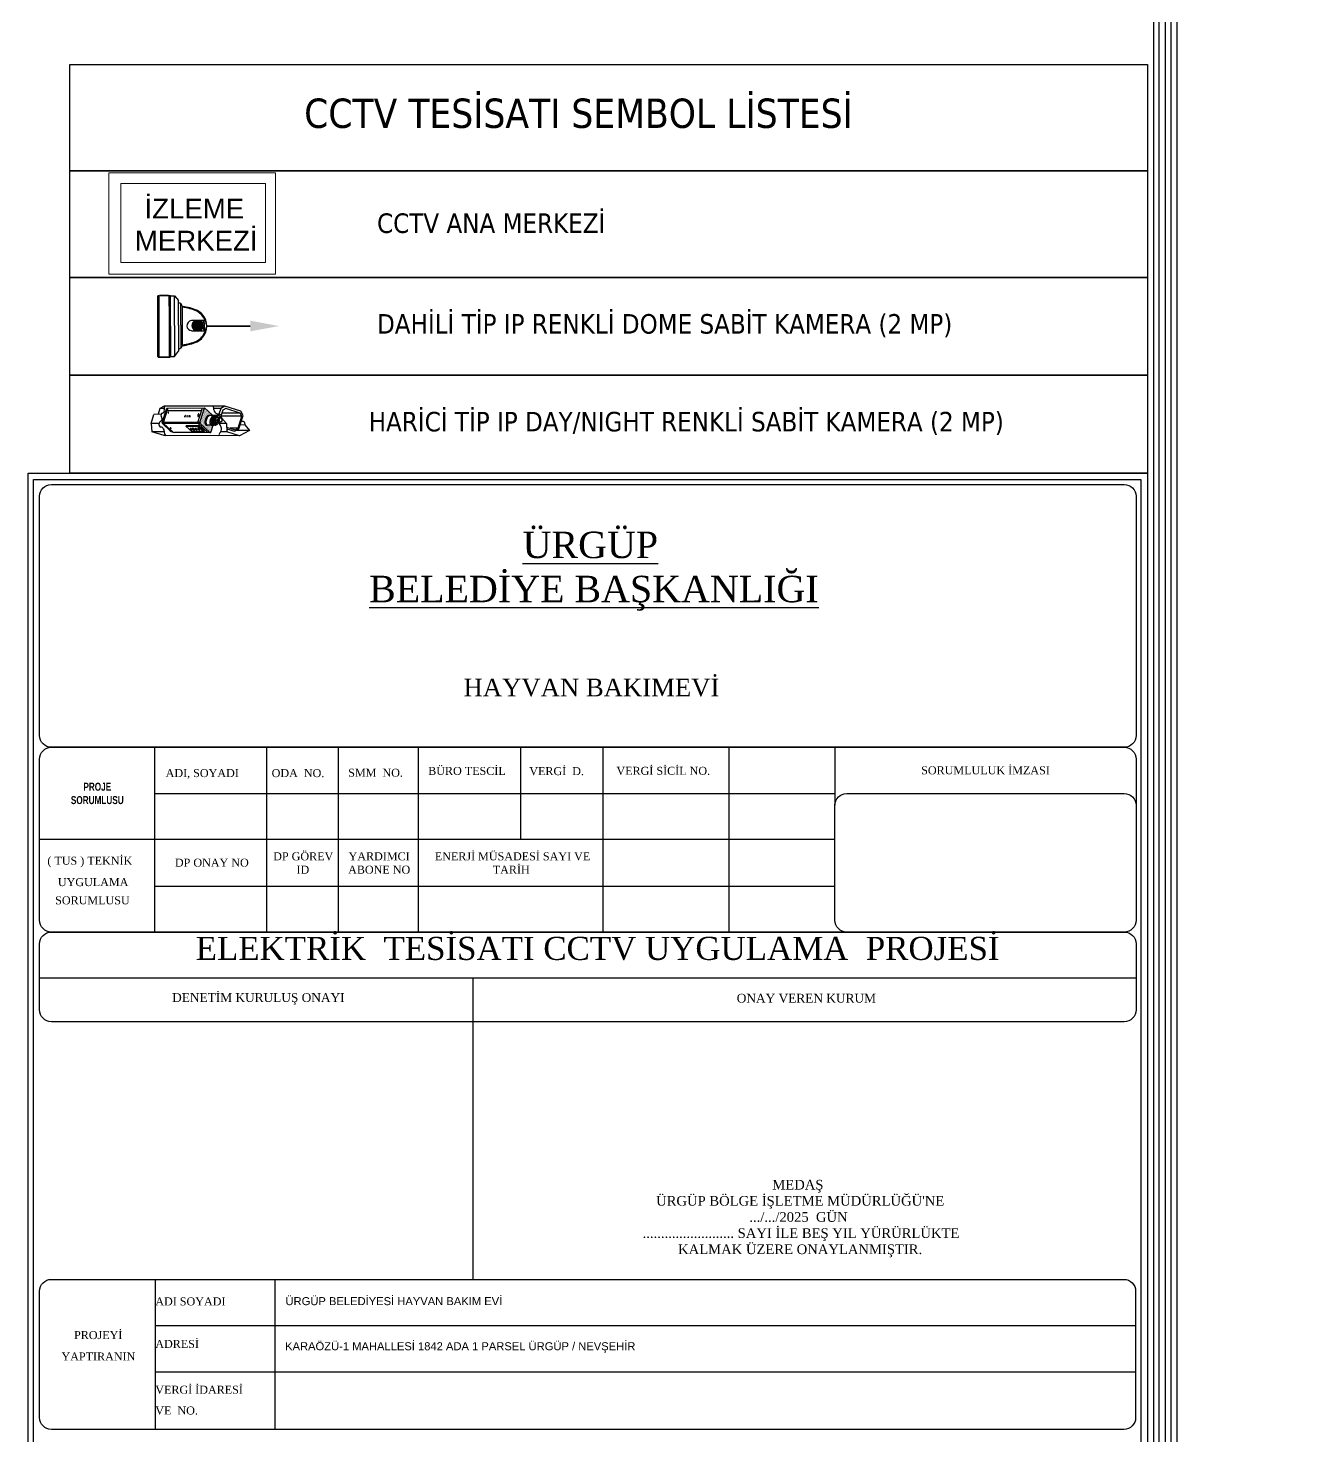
# Model space of a CAD drawing. Header units: millimetres. Extents: x 2046 to 14753, y 2361 to 29276.
# Drawn here: x 2046 to 3138, y 11685 to 12879 of the extents above; entities that cross this region are included whole.
import ezdxf

# ---------------------------------------------------------------- set-up
doc = ezdxf.new("R2010")
doc.units = ezdxf.units.MM
for name, pattern in [('CONTINOUS', [0]), ('DASHED', [0.75, 0.5, -0.25]), ('DASHED2', [9.525, 6.35, -3.175]), ('DUZ', [0])]:
    doc.linetypes.add(name, pattern=pattern)
for name, color, linetype, lineweight in [('2A - CCTV CAT6 KABLO', 4, 'CONTINOUS', 35), ('CY_CCTV', 4, 'DASHED2', 35), ('CY_SES', 3, 'CONTINOUS', 35), ('ELK-YAZI', 2, 'Continuous', 25), ('yazi', 251, 'Continuous', 25)]:
    doc.layers.add(name, color=color, linetype=linetype, lineweight=lineweight)
for name, color, linetype in [('AYDINLATMA', 3, 'Continuous'), ('ELK-CCTV', 30, 'DUZ'), ('INDOOR_FIXED_DOME', 4, 'Continuous'), ('KAMERA', 4, 'DASHED')]:
    doc.layers.add(name, color=color, linetype=linetype)
doc.styles.add('AGA', font='tahoma.ttf', dxfattribs={"height": 16})
doc.styles.add('Elektrik Yazı', font='times.ttf')
doc.styles.add('SULO', font='arial.ttf')

# ---------------------------------------------------------------- blocks, each defined once
blk = doc.blocks.new('CCTV MERKEZİ')
at = {"layer": 'ELK-CCTV', "color": 1, "linetype": 'Continuous', "lineweight": 18, "ltscale": 50}
for points in [[(-53.13, 64.51), (53.12, 64.52), (53.12, 0), (-53.12, 0)], [(-45.59, 57.78), (46.66, 57.78), (46.66, 7.26), (-45.59, 7.26)]]:
    blk.add_lwpolyline(points, close=True, dxfattribs=at)
at = {"layer": 'ELK-YAZI', "style": 'SULO'}
for s, p in [('İZLEME', (-30.44, 35.45)), ('MERKEZİ', (-36.57, 14.97))]:
    blk.add_text(s, height=12.6, rotation=0.00186, dxfattribs=at).set_placement(p)
blk = doc.blocks.new('DMDK')
at = {"layer": 'INDOOR_FIXED_DOME'}
h = blk.add_hatch(color=1, dxfattribs=at)
edge = h.paths.add_edge_path()
edge.add_arc((-0.5, 29.4), 3.25, 0, 360, ccw=False)
edge = h.paths.add_edge_path(flags=16)
edge.add_arc((-0.5, 29.4), 2.94, 0, 360, ccw=False)
at = {"layer": 'INDOOR_FIXED_DOME', "linetype": 'Continuous'}
h = blk.add_hatch(color=1, dxfattribs=at)
edge = h.paths.add_edge_path()
edge.add_arc((-0.5, 29.4), 2.32, 0, 360, ccw=False)
at = {"layer": 'CY_CCTV', "linetype": 'CONTINOUS'}
blk.add_lwpolyline([(-0.1, 68.1), (-0.1, 36.2)], dxfattribs=at)
at = {"layer": 'CY_CCTV'}
blk.add_solid([(-4.1, 68.1), (-0.1, 89.4), (3.8, 68.1)], dxfattribs=at)
at = {"layer": 'INDOOR_FIXED_DOME', "color": 1}
for p, q in [((-4.2, 34.9), (-4.2, 24.9)), ((3.3, 24.9), (3.3, 35.1)), ((-19.5, 12.4), (-22.3, 12.4)), ((-0.6, 12.4), (-19.5, 12.4)), ((-0.8, 17), (-16.4, 17)), ((13.7, 18.2), (-14, 18.2)), ((-0.1, 18.2), (-1.4, 18.2)), ((-0.8, 17), (16.1, 17)), ((-0.6, 12.4), (18.7, 12.4)), ((18.7, 12.4), (22.3, 12.4)), ((-22.6, 1.5), (-22.6, 8)), ((0, 9.3), (-22.3, 9.3)), ((22.3, 9.3), (-22.3, 9.3)), ((-14.8, 8.3), (-22.3, 8.3)), ((22.3, 1), (-22.3, 1)), ((-14.8, 8.3), (22.4, 8.3)), ((-2.9, 9.3), (-3.6, 9.3)), ((-2.9, 9.3), (-3.6, 9.3)), ((-2.9, 9.3), (-3.6, 9.3)), ((0, 9.3), (22.3, 9.3)), ((22.3, 9.3), (22.3, 8.5)), ((22.6, 1.5), (22.6, 8))]:
    blk.add_line(p, q, dxfattribs=at)
at = {"layer": 'INDOOR_FIXED_DOME', "color": 4}
for p, q in [((-22.3, 12.4), (-18.8, 15.4)), ((-22.3, 9.3), (-22.3, 12.4)), ((-18, 15.4), (-18.8, 15.4)), ((-15.5, 15.4), (-18, 15.4)), ((-0.8, 15.4), (-15.5, 15.4)), ((-14, 18.2), (-14.6, 18.2)), ((-0.8, 15.4), (13.8, 15.4)), ((13.7, 18.2), (14.3, 18.2)), ((13.8, 15.4), (16.3, 15.4)), ((16.3, 15.4), (17.1, 15.4)), ((17.1, 15.4), (18.3, 15.4)), ((22.3, 12.4), (18.3, 15.4)), ((22.3, 9.3), (22.3, 12.4)), ((22.3, 12.3), (22.3, 12.3)), ((22.3, 12.3), (22.3, 11.3)), ((-22.6, 7.7), (-22.6, 1.5)), ((-22.3, 9.3), (-22.3, 8.4)), ((-22.3, 0.9), (-22.3, 0)), ((22.3, 0), (-22.3, 0)), ((22.3, 9.3), (22.3, 9.3)), ((22.3, 0), (22.3, 1)), ((22.9, 0.7), (22.9, 8.7))]:
    blk.add_line(p, q, dxfattribs=at)
at = {"layer": 'INDOOR_FIXED_DOME', "color": 1}
for radius in [3.69, 3.25, 2.94, 2.32]:
    blk.add_circle((-0.5, 29.4), radius, dxfattribs=at)
at = {"layer": 'INDOOR_FIXED_DOME', "color": 4}
for centre, radius, start, end in [((5.2, 18.9), 19.7, 134.1806, 148.1421), ((-0.1, 23.7), 12.5, 47.9183, 132.1017), ((0.8, 23.7), 11.9, 26.174, 51.5198), ((22.8, 13.7), 37.6, 155.6337, 173.1066), ((-26.8, 13.2), 41.4, 7.0163, 22.3182), ((-13.1, 14.1), 4.38, 109.5157, 162.2376), ((12.8, 14.1), 4.37, 17.743, 70.4598), ((-22, 7.7), 0.619, 129.238, 180), ((-22.3, 1.5), 0.31, 180, 240.7519), ((-22.6, 8.4), 0.31, 309.238, 0), ((-22.6, 0.9), 0.31, 0, 60.7519), ((21.8, 7.8), 1.45, 49.3409, 71.2149), ((30, -14.5), 16.5, 116.2396, 117.8981), ((22.6, 0.7), 0.31, 296.2396, 359.8944), ((22.6, 8.7), 0.31, 359.8944, 49.3409)]:
    blk.add_arc(centre, radius, start, end, dxfattribs=at)
at = {"layer": 'INDOOR_FIXED_DOME', "color": 1}
for centre, radius, start, end in [((5.2, 18.9), 19, 134.1656, 148.0435), ((-0.1, 23.7), 11.9, 109.9234, 131.994), ((-0.7, 43.9), 9.67, 249.0559, 294.2733), ((-0.7, 43.9), 10.6, 250.9662, 263.6846), ((-0.5, 29.4), 4.18, 26.7451, 152.222), ((-0.7, 43.9), 10.6, 278.232, 292.028), ((-0.1, 23.7), 11.9, 47.9183, 73.4059), ((0.8, 23.6), 11.3, 26.4603, 51.6555), ((23.9, 13.3), 38.2, 155.8771, 172.6221), ((-0.5, 29.4), 4.18, 207.778, 333.2549), ((-0.2, 25.3), 3.95, 185.057, 271.5273), ((-0.8, 25.3), 4.03, 278.9294, 354.5897), ((-28.5, 12.6), 42.6, 7.5593, 22.1291), ((-22.3, 1.5), 0.31, 180, 239.1811), ((-22.6, 1), 0.31, 0, 59.1811), ((-22.6, 1), 0.31, 0, 59.1811), ((22.6, 8.5), 0.31, 180, 236.5516), ((22.6, 1), 0.31, 120.8189, 180), ((22.3, 1.5), 0.31, 300.8189, 0), ((22.3, 8), 0.31, 0, 56.5516)]:
    blk.add_arc(centre, radius, start, end, dxfattribs=at)
blk = doc.blocks.new('B_KAMERA')
at = {"layer": '2A - CCTV CAT6 KABLO', "rotation": 90}
blk.add_blockref('DMDK', (0, 0.6), dxfattribs=at)
blk = doc.blocks.new('KAM2')
at = {"layer": 'KAMERA', "color": 1, "linetype": 'Continuous'}
for p, q in [((-14.9, -4.6), (0, 0)), ((-12.1, -8.3), (0, 0)), ((6.1, -7.8), (0, 0)), ((-88.3, -54.4), (-14.9, -4.6)), ((-57.1, -38.1), (-22.5, -14.5)), ((-41.8, -40.1), (-5.1, -15.1)), ((-40.8, -41), (-4.1, -15.9)), ((-6.4, -15.9), (-21.1, -13.9)), ((-5.1, -15.1), (-17.5, -13.3)), ((-4.1, -15.9), (1.1, -33.1)), ((-1.7, -13.1), (6.1, -7.8)), ((6.1, -7.8), (9.3, -18.4)), ((-50.6, -34.8), (-39.1, -26.9)), ((-41.9, -37.2), (-29.5, -28.7)), ((-41.6, -35.9), (-30.1, -28)), ((-30, -28), (-39.1, -26.9)), ((1.1, -33.1), (-35.6, -58.2)), ((-34.7, -53.6), (-1.1, -30.7)), ((-30.1, -28), (-29.5, -28.7)), ((-5.4, -16.8), (-0.1, -34)), ((-2.6, -20.8), (-2.3, -20.8)), ((2.4, -23.2), (5.4, -21.2)), ((3.4, -30.9), (7.5, -28.2)), ((4.8, -33.2), (7.5, -28.2)), ((5.4, -21.2), (9.3, -18.4)), ((7.5, -28.2), (5.4, -21.2)), ((-73.2, -50), (-67.2, -45.9)), ((-58.3, -49.4), (-48.6, -42.8)), ((-58, -49.2), (-58, -49.2)), ((-57.8, -39.6), (-55.5, -47.4)), ((-57.6, -39.1), (-57.6, -39.1)), ((-57.3, -48.8), (-57.2, -48.6)), ((-57.2, -40.5), (-57.2, -40.5)), ((-57.1, -39.7), (-57.1, -39.7)), ((-57, -48.8), (-56.6, -48.2)), ((-56.9, -38.8), (-56.9, -38.8)), ((-56.8, -41.9), (-56.8, -41.9)), ((-56.7, -48.9), (-56, -47.7)), ((-41.8, -40.1), (-56.6, -38.1)), ((-56.6, -41.1), (-56.6, -41.1)), ((-56.5, -40.3), (-56.5, -40.3)), ((-56.4, -39.4), (-56.4, -39.4)), ((-56.3, -43.3), (-56.3, -43.3)), ((-56.2, -38.6), (-56.2, -38.6)), ((-56.2, -42.5), (-56.2, -42.5)), ((-56.1, -41.7), (-56.1, -41.7)), ((-55.9, -40.9), (-55.9, -40.9)), ((-55.9, -44.7), (-55.9, -44.7)), ((-55.9, -49.3), (-55, -47.6)), ((-55.8, -40), (-55.8, -40)), ((-55.8, -43.9), (-55.8, -43.9)), ((-55.7, -39.2), (-55.7, -39.2)), ((-55.6, -43.1), (-55.6, -43.1)), ((-55.6, -49.5), (-54.7, -47.7)), ((-55.5, -38.4), (-55.5, -38.4)), ((-55.5, -42.3), (-55.5, -42.3)), ((-55.5, -46.1), (-55.5, -46.1)), ((-55.4, -41.4), (-55.4, -41.4)), ((-55.4, -45.3), (-55.4, -45.3)), ((-55.4, -49.7), (-54.4, -47.8)), ((-55.2, -40.6), (-55.2, -40.6)), ((-55.2, -44.5), (-55.2, -44.5)), ((-55.2, -49.9), (-54.2, -48)), ((-55.1, -39.8), (-55.1, -39.8)), ((-55.1, -43.7), (-55.1, -43.7)), ((-39.9, -38.9), (-55, -36.7)), ((-55, -39), (-55, -39)), ((-54.9, -42.9), (-54.9, -42.9)), ((-54.9, -46.7), (-54.9, -46.7)), ((-54.8, -42), (-54.8, -42)), ((-54.8, -45.9), (-54.8, -45.9)), ((-54.7, -41.2), (-54.7, -41.2)), ((-54.6, -45.1), (-54.6, -45.1)), ((-54.6, -50.6), (-53.5, -48.5)), ((-54.5, -40.4), (-54.5, -40.4)), ((-54.5, -44.3), (-54.5, -44.3)), ((-54.4, -73.6), (4.8, -33.2)), ((-54.4, -39.6), (-54.4, -39.6)), ((-54.4, -43.5), (-54.4, -43.5)), ((-54.4, -50.9), (-53.2, -48.8)), ((-54.3, -38.8), (-54.3, -38.8)), ((-54.2, -42.6), (-54.2, -42.6)), ((-54.2, -46.5), (-54.2, -46.5)), ((-54.2, -51.2), (-53, -49)), ((-54.1, -41.8), (-54.1, -41.8)), ((-54.1, -45.7), (-54.1, -45.7)), ((-54, -41), (-54, -41)), ((-54, -51.5), (-52.8, -49.2)), ((-53.9, -44.9), (-53.9, -44.9)), ((-53.8, -40.2), (-53.8, -40.2)), ((-53.8, -44), (-53.8, -44)), ((-53.7, -39.4), (-53.7, -39.4)), ((-53.7, -43.2), (-53.7, -43.2)), ((-53.6, -38.6), (-53.6, -38.6)), ((-53.5, -42.4), (-53.5, -42.4)), ((-53.4, -41.6), (-53.4, -41.6)), ((-53.4, -45.5), (-53.4, -45.5)), ((-53.3, -40.8), (-53.3, -40.8)), ((-53.2, -44.6), (-53.2, -44.6)), ((-53.1, -40), (-53.1, -40)), ((-53.1, -43.8), (-53.1, -43.8)), ((-53, -39.2), (-53, -39.2)), ((-53, -43), (-53, -43)), ((-52.8, -42.2), (-52.8, -42.2)), ((-52.7, -41.4), (-52.7, -41.4)), ((-52.7, -45.2), (-52.7, -45.2)), ((-52.6, -40.6), (-52.6, -40.6)), ((-52.5, -44.4), (-52.5, -44.4)), ((-52.4, -39.8), (-52.4, -39.8)), ((-52.4, -43.6), (-52.4, -43.6)), ((-52.3, -39), (-52.3, -39)), ((-52.3, -42.8), (-52.3, -42.8)), ((-52.1, -42), (-52.1, -42)), ((-52, -41.2), (-52, -41.2)), ((-52, -45), (-52, -45)), ((-51.9, -40.4), (-51.9, -40.4)), ((-51.8, -44.2), (-51.8, -44.2)), ((-51.7, -39.6), (-51.7, -39.6)), ((-51.7, -43.4), (-51.7, -43.4)), ((-51.6, -42.6), (-51.6, -42.6)), ((-51.4, -41.8), (-51.4, -41.8)), ((-51.3, -41), (-51.3, -41)), ((-51.1, -40.2), (-51.1, -40.2)), ((-51.1, -44), (-51.1, -44)), ((-51, -39.3), (-51, -39.3)), ((-51, -43.2), (-51, -43.2)), ((-50.6, -34.8), (-50.9, -35.9)), ((-41.9, -37.2), (-50.9, -35.9)), ((-50.9, -42.4), (-50.9, -42.4)), ((-50.7, -41.6), (-50.7, -41.6)), ((-41.6, -35.9), (-50.6, -34.8)), ((-50.6, -40.8), (-50.6, -40.8)), ((-50.4, -39.9), (-50.4, -39.9)), ((-50.4, -43.8), (-50.4, -43.8)), ((-50.3, -39.1), (-50.3, -39.1)), ((-50.3, -43), (-50.3, -43)), ((-50.2, -42.2), (-50.2, -42.2)), ((-50, -41.4), (-50, -41.4)), ((-49.9, -40.5), (-49.9, -40.5)), ((-49.7, -39.7), (-49.7, -39.7)), ((-49.6, -42.8), (-49.6, -42.8)), ((-49.4, -41.9), (-49.4, -41.9)), ((-49.3, -41.1), (-49.3, -41.1)), ((-49.2, -40.3), (-49.2, -40.3)), ((-49.1, -43.4), (-48.2, -42.7)), ((-49, -39.5), (-49, -39.5)), ((-48.9, -42.5), (-48.9, -42.5)), ((-48.7, -41.7), (-48.7, -41.7)), ((-48.6, -40.9), (-48.6, -40.9)), ((-48.6, -43.5), (-47.6, -42.8)), ((-48.5, -40.1), (-48.5, -40.1)), ((-48.3, -39.3), (-48.3, -39.3)), ((-48.2, -42.3), (-48.2, -42.3)), ((-48, -41.5), (-48, -41.5)), ((-47.9, -40.7), (-47.9, -40.7)), ((-47.9, -43.8), (-47, -43.2)), ((-47.8, -39.9), (-47.8, -39.9)), ((-47.5, -42.1), (-47.5, -42.1)), ((-47.3, -41.3), (-47.3, -41.3)), ((-47.2, -40.5), (-47.2, -40.5)), ((-47.2, -44.5), (-46.3, -43.9)), ((-47.1, -39.7), (-47.1, -39.7)), ((-46.9, -42.7), (-46.9, -42.7)), ((-46.8, -41.9), (-46.8, -41.9)), ((-46.6, -41.1), (-46.6, -41.1)), ((-46.5, -40.3), (-46.5, -40.3)), ((-46.5, -45.4), (-45.5, -44.7)), ((-46.3, -43.3), (-46.3, -43.3)), ((-46.2, -42.5), (-46.2, -42.5)), ((-46.1, -41.7), (-46.1, -41.7)), ((-45.9, -40.9), (-45.9, -40.9)), ((-45.9, -46.3), (-45, -45.6)), ((-45.8, -40.1), (-45.8, -40.1)), ((-45.8, -43.9), (-45.8, -43.9)), ((-45.6, -43.1), (-45.6, -43.1)), ((-45.5, -42.3), (-45.5, -42.3)), ((-45.5, -47.3), (-44.5, -46.6)), ((-45.4, -41.5), (-45.4, -41.5)), ((-45.2, -40.7), (-45.2, -40.7)), ((-45.2, -44.5), (-45.2, -44.5)), ((-45.1, -39.8), (-45.1, -39.8)), ((-45.1, -43.7), (-45.1, -43.7)), ((-45.1, -48.3), (-44.2, -47.6)), ((-44.9, -42.9), (-44.9, -42.9)), ((-44.9, -49.3), (-43.9, -48.6)), ((-44.8, -42.1), (-44.8, -42.1)), ((-44.8, -45.9), (-44.8, -45.9)), ((-44.8, -50.1), (-43.8, -49.5)), ((-44.7, -41.3), (-44.7, -41.3)), ((-44.6, -45.1), (-44.6, -45.1)), ((-44.5, -40.4), (-44.5, -40.4)), ((-44.5, -44.3), (-44.5, -44.3)), ((-44.4, -43.5), (-44.4, -43.5)), ((-44.2, -42.7), (-44.2, -42.7)), ((-44.2, -46.5), (-44.2, -46.5)), ((-44.1, -41.8), (-44.1, -41.8)), ((-44.1, -45.7), (-44.1, -45.7)), ((-44, -41), (-44, -41)), ((-43.9, -44.9), (-43.9, -44.9)), ((-43.8, -40.2), (-43.8, -40.2)), ((-43.8, -44.1), (-43.8, -44.1)), ((-43.8, -47.9), (-43.8, -47.9)), ((-43.7, -43.3), (-43.7, -43.3)), ((-43.6, -47.1), (-43.6, -47.1)), ((-43.5, -42.4), (-43.5, -42.4)), ((-43.5, -46.3), (-43.5, -46.3)), ((-43.4, -41.6), (-43.4, -41.6)), ((-43.4, -45.5), (-43.4, -45.5)), ((-43.3, -49.3), (-43.3, -49.3)), ((-43.2, -40.8), (-43.2, -40.8)), ((-43.2, -44.7), (-43.2, -44.7)), ((-43.2, -48.5), (-43.2, -48.5)), ((-43.1, -40), (-43.1, -40)), ((-43.1, -43.9), (-43.1, -43.9)), ((-43.1, -47.7), (-43.1, -47.7)), ((-43, -43), (-43, -43)), ((-42.9, -46.9), (-42.9, -46.9)), ((-42.8, -42.2), (-42.8, -42.2)), ((-42.8, -46.1), (-42.8, -46.1)), ((-42.7, -41.4), (-42.7, -41.4)), ((-42.7, -45.3), (-42.7, -45.3)), ((-42.6, -49.1), (-42.6, -49.1)), ((-42.5, -40.6), (-42.5, -40.6)), ((-42.5, -44.4), (-42.5, -44.4)), ((-42.5, -48.3), (-42.5, -48.3)), ((-42.4, -43.6), (-42.4, -43.6)), ((-42.4, -47.5), (-42.4, -47.5)), ((-42.2, -42.8), (-42.2, -42.8)), ((-42.2, -46.7), (-42.2, -46.7)), ((-42.1, -42), (-42.1, -42)), ((-42.1, -45.9), (-42.1, -45.9)), ((-42.1, -49.7), (-42.1, -49.7)), ((-42, -41.2), (-42, -41.2)), ((-42, -45), (-42, -45)), ((-41.6, -35.9), (-41.9, -37.2)), ((-41.9, -48.9), (-41.9, -48.9)), ((-41.8, -40.4), (-41.8, -40.4)), ((-41.8, -44.2), (-41.8, -44.2)), ((-41.8, -48.1), (-41.8, -48.1)), ((-41.7, -43.4), (-41.7, -43.4)), ((-41.7, -47.3), (-41.7, -47.3)), ((-41.5, -42.6), (-41.5, -42.6)), ((-41.5, -46.5), (-41.5, -46.5)), ((-41.4, -41.8), (-41.4, -41.8)), ((-41.4, -45.6), (-41.4, -45.6)), ((-41.4, -49.5), (-41.4, -49.5)), ((-41.3, -41), (-41.3, -41)), ((-41.3, -44.8), (-41.3, -44.8)), ((-41.2, -48.7), (-41.2, -48.7)), ((-41.1, -44), (-41.1, -44)), ((-41.1, -47.9), (-41.1, -47.9)), ((-41, -43.2), (-41, -43.2)), ((-41, -47), (-41, -47)), ((-40.8, -41), (-35.6, -58.2)), ((-40.8, -42.4), (-40.8, -42.4)), ((-40.8, -46.2), (-40.8, -46.2)), ((-40.7, -41.6), (-40.7, -41.6)), ((-40.7, -45.4), (-40.7, -45.4)), ((-40.7, -49.3), (-40.7, -49.3)), ((-40.5, -44.6), (-40.5, -44.6)), ((-40.5, -48.5), (-40.5, -48.5)), ((-40.4, -43.8), (-40.4, -43.8)), ((-40.4, -47.6), (-40.4, -47.6)), ((-40.3, -43), (-40.3, -43)), ((-40.3, -46.8), (-40.3, -46.8)), ((-40.1, -46), (-40.1, -46)), ((-40, -45.2), (-40, -45.2)), ((-40, -49.1), (-40, -49.1)), ((-39.8, -44.4), (-39.8, -44.4)), ((-39.8, -48.2), (-39.8, -48.2)), ((-39.7, -47.4), (-39.7, -47.4)), ((-39.6, -46.6), (-39.6, -46.6)), ((-39.4, -45.8), (-39.4, -45.8)), ((-39.4, -49.7), (-39.4, -49.7)), ((-39.3, -48.8), (-39.3, -48.8)), ((-39.1, -48), (-39.1, -48)), ((-39, -47.2), (-39, -47.2)), ((-38.9, -39.7), (-33.7, -56.9)), ((-38.7, -49.4), (-38.7, -49.4)), ((-38.6, -48.6), (-38.6, -48.6)), ((-27.8, -40.2), (-26.1, -39.1)), ((-25.1, -38.4), (-24, -37.6)), ((-23.1, -36.9), (-21.8, -36.1)), ((-94.5, -66.1), (-88.3, -54.4)), ((-94.5, -66.1), (-81.1, -57)), ((-86.2, -68.5), (-94.5, -66.1)), ((-88.3, -54.4), (-73.3, -49.9)), ((-86.2, -68.5), (-81.7, -65.4)), ((-80.4, -55.7), (-83.1, -60.8)), ((-83.1, -60.8), (-78.3, -76.7)), ((-81.7, -60.9), (-73.9, -55.5)), ((-79.8, -57.4), (-81.7, -60.9)), ((-81.7, -60.9), (-77.3, -75.2)), ((-71, -52.8), (-80.4, -55.7)), ((-69.9, -54.3), (-79.8, -57.4)), ((-77.3, -75.2), (-56.9, -61.2)), ((-73.8, -77), (-55.9, -64.8)), ((-67.2, -57.8), (-73.3, -49.9)), ((-67.2, -57.8), (-60.2, -53)), ((-58.8, -60.1), (-67.2, -57.8)), ((-56, -61.9), (-58.8, -60.1)), ((-54.8, -68.3), (-56.9, -61.3)), ((-56.6, -54.7), (-55.3, -52.3)), ((-56.2, -54.6), (-55.4, -53.1)), ((-56.2, -55.9), (-54.8, -53.3)), ((-55.9, -54.7), (-55.2, -53.3)), ((-54.2, -60), (-44.5, -53.4)), ((-54.2, -61.8), (-53.1, -61.1)), ((-51.7, -68.6), (-53.8, -61.6)), ((-53.6, -52.5), (-52.3, -50.1)), ((-53.4, -52.9), (-52.1, -50.4)), ((-53.3, -53.2), (-52, -50.7)), ((-53.2, -53.6), (-51.8, -51.1)), ((-53.2, -59.3), (-50.8, -54.9)), ((-53, -59.2), (-53, -59.2)), ((-52.9, -54.9), (-51.4, -52.2)), ((-52.8, -55.4), (-51.3, -52.6)), ((-52.7, -55.9), (-51.2, -53)), ((-52.7, -56.5), (-51.1, -53.4)), ((-52.7, -59), (-50.8, -55.5)), ((-52.2, -58.7), (-50.9, -56.2)), ((-51.7, -68.6), (-45, -64)), ((-51.6, -58.2), (-51.1, -57.4)), ((-50.8, -57.7), (-50.8, -57.7)), ((-48.8, -56.3), (-35.6, -58.2)), ((-48.5, -56.3), (-48.5, -56.3)), ((-47.8, -56.1), (-47.8, -56.1)), ((-47.1, -55.9), (-47.1, -55.9)), ((-46.5, -56.5), (-46.5, -56.5)), ((-46.4, -55.6), (-46.4, -55.6)), ((-46.3, -54.8), (-46.3, -54.8)), ((-45.8, -56.2), (-45.8, -56.2)), ((-45.7, -55.4), (-45.7, -55.4)), ((-45.6, -54.6), (-45.6, -54.6)), ((-45.3, -53.8), (-44.3, -53.2)), ((-45.3, -56.8), (-45.3, -56.8)), ((-45.1, -56), (-45.1, -56)), ((-45, -53.1), (-44, -52.5)), ((-45, -55.2), (-45, -55.2)), ((-44.9, -54.4), (-44.9, -54.4)), ((-44.8, -52.5), (-43.8, -51.8)), ((-44.7, -50.9), (-43.7, -50.3)), ((-44.7, -51.7), (-43.7, -51.1)), ((-44.7, -53.6), (-44.7, -53.6)), ((-44.6, -56.6), (-44.6, -56.6)), ((-44.4, -55.8), (-44.4, -55.8)), ((-44.3, -55), (-44.3, -55)), ((-44.2, -54.2), (-44.2, -54.2)), ((-44, -53.4), (-44, -53.4)), ((-43.9, -52.6), (-43.9, -52.6)), ((-43.9, -56.4), (-43.9, -56.4)), ((-43.8, -51.8), (-43.8, -51.8)), ((-43.7, -55.6), (-43.7, -55.6)), ((-43.6, -50.9), (-43.6, -50.9)), ((-43.6, -54.8), (-43.6, -54.8)), ((-43.5, -50.1), (-43.5, -50.1)), ((-43.5, -54), (-43.5, -54)), ((-43.3, -53.2), (-43.3, -53.2)), ((-43.3, -57), (-43.3, -57)), ((-43.2, -52.3), (-43.2, -52.3)), ((-43.2, -56.2), (-43.2, -56.2)), ((-43.1, -51.5), (-43.1, -51.5)), ((-43, -55.4), (-43, -55.4)), ((-42.9, -50.7), (-42.9, -50.7)), ((-42.9, -54.6), (-42.9, -54.6)), ((-42.8, -49.9), (-42.8, -49.9)), ((-42.8, -53.8), (-42.8, -53.8)), ((-42.6, -52.9), (-42.6, -52.9)), ((-42.6, -56.8), (-42.6, -56.8)), ((-42.5, -52.1), (-42.5, -52.1)), ((-42.5, -56), (-42.5, -56)), ((-42.3, -51.3), (-42.3, -51.3)), ((-42.3, -55.2), (-42.3, -55.2)), ((-42.2, -50.5), (-42.2, -50.5)), ((-42.2, -54.4), (-42.2, -54.4)), ((-42.1, -53.5), (-42.1, -53.5)), ((-41.9, -52.7), (-41.9, -52.7)), ((-41.9, -56.6), (-41.9, -56.6)), ((-41.8, -51.9), (-41.8, -51.9)), ((-41.8, -55.8), (-41.8, -55.8)), ((-41.6, -51.1), (-41.6, -51.1)), ((-41.6, -55), (-41.6, -55)), ((-41.5, -50.3), (-41.5, -50.3)), ((-41.5, -54.1), (-41.5, -54.1)), ((-41.3, -53.3), (-41.3, -53.3)), ((-41.3, -57.2), (-41.3, -57.2)), ((-41.2, -52.5), (-41.2, -52.5)), ((-41.2, -56.4), (-41.2, -56.4)), ((-41.1, -51.7), (-41.1, -51.7)), ((-41.1, -55.5), (-41.1, -55.5)), ((-40.9, -50.9), (-40.9, -50.9)), ((-40.9, -54.7), (-40.9, -54.7)), ((-40.8, -50.1), (-40.8, -50.1)), ((-40.8, -53.9), (-40.8, -53.9)), ((-40.6, -53.1), (-40.6, -53.1)), ((-40.6, -57), (-40.6, -57)), ((-40.5, -52.3), (-40.5, -52.3)), ((-40.5, -56.1), (-40.5, -56.1)), ((-40.4, -51.5), (-40.4, -51.5)), ((-40.4, -55.3), (-40.4, -55.3)), ((-40.2, -50.7), (-40.2, -50.7)), ((-40.2, -54.5), (-40.2, -54.5)), ((-40.1, -49.9), (-40.1, -49.9)), ((-40.1, -53.7), (-40.1, -53.7)), ((-39.9, -52.9), (-39.9, -52.9)), ((-39.9, -56.7), (-39.9, -56.7)), ((-39.8, -52.1), (-39.8, -52.1)), ((-39.8, -55.9), (-39.8, -55.9)), ((-39.7, -51.3), (-39.7, -51.3)), ((-39.6, -55.1), (-39.6, -55.1)), ((-39.5, -50.5), (-39.5, -50.5)), ((-39.5, -54.3), (-39.5, -54.3)), ((-39.4, -53.5), (-39.4, -53.5)), ((-39.4, -57.3), (-39.4, -57.3)), ((-39.2, -52.7), (-39.2, -52.7)), ((-39.2, -56.5), (-39.2, -56.5)), ((-39.1, -51.9), (-39.1, -51.9)), ((-39.1, -55.7), (-39.1, -55.7)), ((-39, -51.1), (-39, -51.1)), ((-38.9, -54.9), (-38.9, -54.9)), ((-38.8, -50.2), (-38.8, -50.2)), ((-38.8, -54.1), (-38.8, -54.1)), ((-38.7, -53.3), (-38.7, -53.3)), ((-38.6, -57.1), (-38.6, -57.1)), ((-38.5, -52.5), (-38.5, -52.5)), ((-38.5, -56.3), (-38.5, -56.3)), ((-38.4, -51.7), (-38.4, -51.7)), ((-38.4, -55.5), (-38.4, -55.5)), ((-38.3, -50.8), (-38.3, -50.8)), ((-38.2, -54.7), (-38.2, -54.7)), ((-38.1, -50), (-38.1, -50)), ((-38.1, -53.9), (-38.1, -53.9)), ((-38.1, -57.7), (-38.1, -57.7)), ((-38, -53.1), (-38, -53.1)), ((-37.9, -56.9), (-37.9, -56.9)), ((-37.8, -52.3), (-37.8, -52.3)), ((-37.8, -56.1), (-37.8, -56.1)), ((-37.7, -51.4), (-37.7, -51.4)), ((-37.7, -55.3), (-37.7, -55.3)), ((-37.5, -54.5), (-37.5, -54.5)), ((-37.4, -53.7), (-37.4, -53.7)), ((-37.4, -57.5), (-37.4, -57.5)), ((-37.3, -52.8), (-37.3, -52.8)), ((-37.2, -56.7), (-37.2, -56.7)), ((-37.1, -55.9), (-37.1, -55.9)), ((-37, -55.1), (-37, -55.1)), ((-36.8, -54.3), (-36.8, -54.3)), ((-36.7, -57.3), (-36.7, -57.3)), ((-36.5, -56.5), (-36.5, -56.5)), ((-36.4, -55.7), (-36.4, -55.7)), ((-36.1, -57.9), (-36.1, -57.9)), ((-36, -57.1), (-36, -57.1)), ((-84.2, -70.6), (-86.2, -68.5)), ((-82.5, -70.8), (-80.5, -69.4)), ((-78.3, -76.7), (-73.2, -79.4)), ((-77.3, -75.2), (-73.8, -77)), ((-73.8, -77), (-56.7, -71.8)), ((-73.2, -79.4), (-54.4, -73.6)), ((-56.7, -71.8), (-54.8, -68.3)), ((-54.4, -73.6), (-51.7, -68.6))]:
    blk.add_line(p, q, dxfattribs=at)
for points in [[(-16.2, -16, 0.036758), (-16.4, -16, 0.049107), (-16.6, -16.1, 0.092422), (-16.8, -16.2, 0.218093), (-16.8, -16.2, 0.218093), (-16.8, -16.3, 0.092422), (-16.6, -16.4, 0.049107), (-16.4, -16.4, 0.036758), (-16.2, -16.5, 0.036758), (-15.9, -16.5, 0.049107), (-15.7, -16.4, 0.092422), (-15.6, -16.3, 0.218093), (-15.5, -16.3, 0.218093), (-15.6, -16.2, 0.092422), (-15.7, -16.1, 0.049107), (-15.9, -16, 0.036758)], [(-41.6, -31.6, 0.036758), (-42.2, -31.6, 0.049107), (-42.6, -31.7, 0.092422), (-42.9, -31.9, 0.218093), (-43, -32.1, 0.218093), (-42.9, -32.2, 0.092422), (-42.6, -32.4, 0.049107), (-42.2, -32.5, 0.036758), (-41.6, -32.6, 0.036758), (-41.1, -32.6, 0.049107), (-40.7, -32.5, 0.092422), (-40.3, -32.3, 0.218093), (-40.3, -32.1, 0.218093), (-40.3, -32, 0.092422), (-40.7, -31.8, 0.049107), (-41.1, -31.7, 0.036758)], [(-39.1, -29.8, 0.036758), (-39.8, -29.9, 0.049107), (-40.2, -30, 0.092422), (-40.6, -30.2, 0.218093), (-40.7, -30.4, 0.218093), (-40.6, -30.5, 0.092422), (-40.3, -30.8, 0.049107), (-39.8, -30.9, 0.036758), (-39.1, -31, 0.036758), (-38.5, -30.9, 0.049107), (-38, -30.8, 0.092422), (-37.6, -30.6, 0.218093), (-37.5, -30.4, 0.218093), (-37.6, -30.3, 0.092422), (-38, -30, 0.049107), (-38.5, -29.9, 0.036758)], [(-36.8, -28.3, 0.036758), (-37.4, -28.3, 0.049107), (-37.8, -28.4, 0.092422), (-38.1, -28.6, 0.218093), (-38.2, -28.7, 0.218093), (-38.2, -28.9, 0.092422), (-37.8, -29.1, 0.049107), (-37.4, -29.2, 0.036758), (-36.9, -29.3, 0.036758), (-36.3, -29.2, 0.049107), (-35.9, -29.2, 0.092422), (-35.6, -29, 0.218093), (-35.5, -28.8, 0.218093), (-35.6, -28.7, 0.092422), (-35.9, -28.5, 0.049107), (-36.3, -28.3, 0.036758)], [(-3.7, -29.6, 0.038257), (-3.6, -29.9, 0.050877), (-3.5, -30, 0.094201), (-3.4, -30.1, 0.212834), (-3.3, -30.2, 0.212834), (-3.3, -30.1, 0.094201), (-3.2, -29.9, 0.050877), (-3.2, -29.7, 0.038257), (-3.3, -29.5, 0.038257), (-3.4, -29.2, 0.050877), (-3.5, -29.1, 0.094201), (-3.6, -29, 0.212834), (-3.7, -28.9, 0.212834), (-3.8, -29, 0.094201), (-3.8, -29.2, 0.050877), (-3.8, -29.4, 0.038257)], [(-43.9, -33.5, 0.036758), (-44.4, -33.5, 0.049107), (-44.9, -33.6, 0.092422), (-45.2, -33.8, 0.218093), (-45.3, -33.9, 0.218093), (-45.2, -34.1, 0.092422), (-44.9, -34.3, 0.049107), (-44.5, -34.4, 0.036758), (-43.9, -34.5, 0.036758), (-43.4, -34.4, 0.049107), (-42.9, -34.3, 0.092422), (-42.6, -34.2, 0.218093), (-42.5, -34, 0.218093), (-42.6, -33.9, 0.092422), (-42.9, -33.7, 0.049107), (-43.3, -33.5, 0.036758)], [(-35.1, -47.2, 0.038257), (-34.8, -47.8, 0.050877), (-34.6, -48.2, 0.094201), (-34.3, -48.5, 0.212834), (-34, -48.6, 0.212834), (-33.9, -48.4, 0.094201), (-33.8, -48, 0.050877), (-33.8, -47.5, 0.038257), (-33.9, -46.9, 0.038257), (-34.2, -46.2, 0.050877), (-34.4, -45.8, 0.094201), (-34.8, -45.5, 0.212834), (-35, -45.5, 0.212834), (-35.1, -45.6, 0.094201), (-35.3, -46.1, 0.050877), (-35.2, -46.6, 0.038257)], [(-34.7, -47.2, 0.038257), (-34.6, -47.4, 0.050877), (-34.5, -47.6, 0.094201), (-34.4, -47.7, 0.212834), (-34.3, -47.7, 0.212834), (-34.2, -47.7, 0.094201), (-34.2, -47.5, 0.050877), (-34.2, -47.3, 0.038257), (-34.3, -47, 0.038257), (-34.4, -46.8, 0.050877), (-34.5, -46.6, 0.094201), (-34.6, -46.5, 0.212834), (-34.7, -46.5, 0.212834), (-34.7, -46.6, 0.094201), (-34.8, -46.7, 0.050877), (-34.8, -46.9, 0.038257)], [(-26.4, -40.1, 0.01617), (-26.9, -40.5, 0.050877), (-27.1, -40.7, 0.094201), (-27.1, -40.8, 0.212834), (-27.1, -40.9, 0.212834), (-27, -40.9, 0.094201), (-26.9, -40.9, 0.050877), (-26.7, -40.9, 0.01617), (-26.2, -40.5, 0.038257), (-26, -40.3, 0.050877), (-25.8, -40.2, 0.094201), (-25.8, -40, 0.212834), (-25.8, -40, 0.212834), (-25.9, -39.9, 0.094201), (-26, -39.9, 0.050877), (-26.2, -40, 0.038257)], [(-24.3, -38.8, 0.038257), (-24.3, -39, 0.050877), (-24.3, -39.2, 0.094201), (-24.2, -39.4, 0.212834), (-24.2, -39.4, 0.212834), (-24.1, -39.4, 0.094201), (-24, -39.3, 0.050877), (-23.9, -39.1, 0.038257), (-23.8, -38.9, 0.038257), (-23.8, -38.6, 0.050877), (-23.8, -38.4, 0.094201), (-23.9, -38.2, 0.212834), (-24, -38.2, 0.212834), (-24, -38.2, 0.094201), (-24.2, -38.3, 0.050877), (-24.2, -38.5, 0.038257)], [(-22.3, -37.5, 0.038257), (-22.3, -37.7, 0.050877), (-22.3, -37.9, 0.094201), (-22.2, -38.1, 0.212834), (-22.2, -38.1, 0.212834), (-22.1, -38.1, 0.094201), (-22, -38, 0.050877), (-21.9, -37.8, 0.038257), (-21.8, -37.5, 0.038257), (-21.8, -37.3, 0.050877), (-21.8, -37.1, 0.094201), (-21.9, -36.9, 0.212834), (-22, -36.9, 0.212834), (-22, -36.9, 0.094201), (-22.2, -37, 0.050877), (-22.2, -37.2, 0.038257)], [(-57.7, -55, 0.050094), (-57.1, -56.5, 0.06392), (-56.4, -57.5, 0.103715), (-55.4, -58.1, 0.177291), (-54.8, -58.2, 0.177291), (-54.2, -57.8, 0.103715), (-53.8, -56.7, 0.06392), (-53.8, -55.4, 0.050094), (-54.1, -53.9, 0.050094), (-54.7, -52.4, 0.06392), (-55.4, -51.4, 0.103715), (-56.4, -50.8, 0.177291), (-57, -50.7, 0.177291), (-57.6, -51.1, 0.103715), (-58, -52.2, 0.06392), (-58, -53.4, 0.050094)]]:
    blk.add_lwpolyline(points, format="xyb", close=True, dxfattribs=at)
for points in [[(-57.4, -48.8, 0.031668), (-57.6, -48.9, 0.177291), (-58.4, -49.5, 0.103715), (-59, -51.1, 0.06392), (-59.1, -53, 0.050094), (-58.6, -55.3)], [(-53.3, -59.3, 0.09829), (-52.8, -57.8, 0.06392), (-52.7, -55.9, 0.050094), (-53.2, -53.6, 0.050094), (-54.1, -51.4, 0.06392), (-55.2, -49.9, 0.103715), (-56.6, -48.9, 0.144809), (-57.4, -48.8)], [(-52.4, -58.7, 0.177291), (-51.5, -58.1, 0.103715), (-50.9, -56.5, 0.06392), (-50.9, -54.7, 0.050094), (-51.3, -52.4, 0.050094), (-52.2, -50.2, 0.06392), (-53.3, -48.7, 0.103715), (-54.7, -47.7, 0.177291), (-55.8, -47.6, 0.152265), (-56.5, -48.1)], [(-51.6, -58.2, 0.177291), (-50.8, -57.6, 0.103715), (-50.1, -56, 0.06392), (-50.1, -54.1, 0.050094), (-50.5, -51.8, 0.050094), (-51.5, -49.6, 0.06392), (-52.5, -48.1, 0.103715), (-53.9, -47.1, 0.177291), (-55, -47.1, 0.152265), (-55.7, -47.6)], [(-50.8, -57.7, 0.177291), (-50, -57.1, 0.103715), (-49.4, -55.5, 0.06392), (-49.3, -53.6, 0.050094), (-49.8, -51.3, 0.050094), (-50.7, -49.1, 0.06392), (-51.8, -47.6, 0.103715), (-53.2, -46.6, 0.177291), (-54.2, -46.6, 0.152265), (-54.9, -47.1)], [(-50.1, -57.2, 0.177291), (-49.3, -56.6, 0.103715), (-48.6, -55, 0.06392), (-48.6, -53.1, 0.050094), (-49, -50.8, 0.050094), (-50, -48.6, 0.06392), (-51, -47.1, 0.103715), (-52.4, -46.1, 0.177291), (-53.5, -46.1, 0.152265), (-54.2, -46.6)], [(-46.2, -54.6, 0.177291), (-45.4, -53.9, 0.103715), (-44.8, -52.3, 0.06392), (-44.7, -50.5, 0.050094), (-45.2, -48.2, 0.050094), (-46.1, -46, 0.06392), (-47.2, -44.5, 0.103715), (-48.6, -43.5, 0.177291), (-49.6, -43.4)], [(-45.2, -53.9, 0.177291), (-44.4, -53.3, 0.103715), (-43.8, -51.7, 0.06392), (-43.7, -49.8, 0.050094), (-44.2, -47.5, 0.050094), (-45.1, -45.3, 0.06392), (-46.2, -43.8, 0.103715), (-47.6, -42.8, 0.177291), (-48.6, -42.8, 0.152265), (-49.4, -43.3)], [(-58.6, -55.3, 0.050094), (-57.7, -57.5, 0.06392), (-56.6, -59, 0.103715), (-55.2, -60, 0.177291), (-54.2, -60, 0.177291), (-53.4, -59.4, 0.005371), (-53.3, -59.3)], [(-56.4, -50.7, 0.114358), (-56.7, -51.1, 0.103715), (-57.1, -52.1, 0.06392), (-57.1, -53.4, 0.050094), (-56.8, -54.9)], [(-56.8, -54.9, 0.050094), (-56.2, -56.4, 0.06392), (-55.5, -57.4, 0.103715), (-54.6, -58.1, 0.000001), (-54.5, -58.1)]]:
    blk.add_lwpolyline(points, format="xyb", dxfattribs=at)
for centre, radius, start, end in [((-18.5, -20.3), 7.07, 82.0334, 124.3153), ((-16.4, -10.9), 5.07, 24.8428, 94.9273), ((-8.4, -7.2), 3.76, 204.8428, 254.132), ((-7.8, -5.1), 6.01, 254.132, 287.996), ((-6.5, -17.1), 1.18, 17, 82.0334), ((-4.9, -13.9), 3.32, 12.0898, 107.996), ((-5.2, -16.2), 1.18, 17, 82.0334), ((-8.5, -14.7), 7.01, 342.5799, 12.0898), ((1.4, -17.8), 3.42, 162.5799, 254.0537), ((-0.3, -23.7), 2.72, 319.9463, 74.0537), ((4.1, -27.4), 2.97, 139.9463, 235.1175), ((0.3, -32.9), 3.71, 343.7577, 55.1175), ((-70.4, -43.5), 3.39, 346.0822, 51.3328), ((-61.2, -45.7), 6.04, 166.0822, 223.143), ((-56.7, -39.2), 1.18, 82.0334, 197), ((-42, -41.3), 1.18, 17, 82.0334), ((-40.1, -40), 1.18, 17, 82.0334), ((-60.6, -45.2), 6.83, 223.143, 260.8928), ((-62.1, -54.1), 2.22, 306.3701, 80.8928), ((-59.8, -57.2), 1.65, 126.3701, 267.6299), ((-60.1, -66.3), 7.43, 55.3286, 87.6299), ((-55.2, -60.4), 1.68, 238.4995, 304.3153), ((-53, -56), 5.06, 235.3286, 285.5699), ((-50.3, -66), 5.31, 38.4797, 105.5699), ((-24.8, -45.8), 27.2, 218.4797, 227.7522), ((-83.2, -69.7), 1.35, 223.5793, 304.3153)]:
    blk.add_arc(centre, radius, start, end, dxfattribs=at)

msp = doc.modelspace()

# ---------------------------------------------------------------- linework, layer by layer
at = {"layer": 'AYDINLATMA', "color": 8, "linetype": 'Continuous'}
msp.add_line((2080.885, 12501.633), (2995.515, 12501.633), dxfattribs=at)
for points in [[(2080.885, 12848.307), (2995.515, 12848.307), (2995.515, 12757.919), (2080.885, 12757.919)], [(2080.885, 12757.919), (2995.515, 12757.919), (2995.515, 12667.531), (2080.885, 12667.531)], [(2080.885, 12667.531), (2995.515, 12667.531), (2995.515, 12584.582), (2080.885, 12584.582)], [(2080.885, 12584.582), (2995.515, 12584.582), (2995.515, 12501.633), (2080.885, 12501.633)]]:
    msp.add_lwpolyline(points, close=True, dxfattribs=at)
at = {"layer": 'yazi'}
for p, q in [((3000.515, 26057.18), (3000.515, 2361.267)), ((3010.515, 26042.18), (3010.515, 2361.267)), ((3020.515, 26032.18), (3020.515, 2361.267)), ((2153.262, 12190.624), (2153.262, 12268.982)), ((2247.929, 12268.982), (2247.929, 12112.266)), ((2308.753, 12268.982), (2308.753, 12112.266)), ((2376.627, 12268.982), (2376.627, 12112.266)), ((2463.463, 12268.982), (2463.463, 12190.624)), ((2533.313, 12268.982), (2533.313, 12112.266)), ((2640.137, 12268.982), (2640.137, 12112.266)), ((2730.258, 12268.982), (2730.258, 12219.803)), ((2153.262, 12229.803), (2730.258, 12229.803)), ((2730.258, 12190.624), (2055.315, 12190.624)), ((2153.262, 12112.266), (2153.262, 12190.624)), ((2730.258, 12150.993), (2153.262, 12150.993)), ((2985.815, 12073.087), (2055.315, 12073.087)), ((2422.923, 12073.087), (2422.923, 11817.61)), ((2153.523, 11817.61), (2153.523, 11690.278)), ((2254.86, 11817.61), (2254.86, 11690.278)), ((2153.523, 11778.431), (2985.815, 11778.431)), ((2153.523, 11739.252), (2985.815, 11739.252))]:
    msp.add_line(p, q, dxfattribs=at)
for points in [[(3005.515, 8020.024), (3005.515, 29265.994), (11474.215, 29265.994), (11474.215, 26057.18)], [(3015.515, 8020.024), (3015.515, 29255.994), (11464.215, 29255.994), (11464.215, 26057.18)], [(2045.615, 11151.662), (2045.615, 12501.633), (2995.515, 12501.633), (2995.515, 11151.662), (2045.615, 11151.662)]]:
    msp.add_lwpolyline(points, dxfattribs=at)
at = {"layer": 'yazi', "lineweight": 30}
msp.add_lwpolyline([(2050.277, 12496.308), (2989.889, 12496.308), (2989.889, 11157.018), (2050.277, 11157.018)], close=True, dxfattribs=at)
for points in [[(2065.315, 12491.934), (2975.815, 12491.934, -0.41421356), (2985.815, 12481.934), (2985.815, 12278.982, -0.41421356), (2975.815, 12268.982), (2065.315, 12268.982, -0.41421356), (2055.315, 12278.982), (2055.315, 12481.934, -0.41421356)], [(2065.315, 12268.986), (2975.815, 12268.986, -0.41421356), (2985.815, 12258.986), (2985.815, 12122.266, -0.41421356), (2975.815, 12112.266), (2065.315, 12112.266, -0.41421356), (2055.315, 12122.266), (2055.315, 12258.986, -0.41421356)], [(2740.258, 12229.803), (2975.815, 12229.803, -0.41421356), (2985.815, 12219.803), (2985.815, 12122.266, -0.41421356), (2975.815, 12112.266), (2740.258, 12112.266, -0.41421356), (2730.258, 12122.266), (2730.258, 12219.803, -0.41421356)], [(2065.315, 12112.266), (2975.815, 12112.266, -0.41421356), (2985.815, 12102.266), (2985.815, 12046.15, -0.41421356), (2975.815, 12036.15), (2065.315, 12036.15, -0.41421356), (2055.315, 12046.15), (2055.315, 12102.266, -0.41421356)], [(2065.315, 11817.61), (2975.46, 11817.61, -0.41421356), (2985.46, 11807.61), (2985.46, 11700.278, -0.41421356), (2975.46, 11690.278), (2065.315, 11690.278, -0.41421356), (2055.315, 11700.278), (2055.315, 11807.61, -0.41421356)]]:
    msp.add_lwpolyline(points, format="xyb", close=True, dxfattribs=at)

# ---------------------------------------------------------------- block references
at = {"layer": 'CY_SES'}
for name, p, xscale, yscale, zscale, rotation in [('B_KAMERA', (2155.595, 12626.918), 1.152000000015638, 1.152000000015638, 1.152000000015638, 180.0000000015135), ('KAM2', (2150.446, 12536.672), 0.72, 0.72, 0.72, 145.6847011915713)]:
    msp.add_blockref(name, p, dxfattribs=dict(at, xscale=xscale, yscale=yscale, zscale=zscale, rotation=rotation))
at = {"layer": 'ELK-CCTV', "xscale": 1.330504177342095, "yscale": 1.330504177342095, "zscale": 1.330504177342095}
msp.add_blockref('CCTV MERKEZİ', (2184.849, 12670.487), dxfattribs=at)

# ---------------------------------------------------------------- texts
at = {"layer": 'AYDINLATMA', "linetype": 'Continuous', "style": 'AGA'}
for s, insert, char_height, width, attachment_point in [('CCTV TESİSATI SEMBOL LİSTESİ', (2512.657, 12819.339), 24.8832, 730.79316, 2), ('CCTV ANA MERKEZİ ', (2341.701, 12721.923), 16.58972, 668.08015, 1), ('DAHİLİ TİP IP RENKLİ DOME SABİT KAMERA (2 MP)', (2341.701, 12636.496), 16.58972, 668.08015, 1), ('HARİCİ TİP IP DAY/NIGHT RENKLİ SABİT KAMERA (2 MP)', (2334.626, 12553.547), 16.58972, 668.08015, 1)]:
    msp.add_mtext(s, dxfattribs=dict(at, insert=insert, char_height=char_height, width=width, attachment_point=attachment_point))
at = {"layer": 'yazi', "lineweight": 30, "style": 'Elektrik Yazı'}
for s, insert, char_height, width, attachment_point in [('\\pi313.41816;{\\L\\C240;\\c2367469;ÜRGÜP\\P\\pi183.13353;BELEDİYE BAŞKANLIĞI}', (2151.813, 12451.934), 22.45617, 737.88668, 1), ('\\pi263.28364;{\\C240;\\c2367469;HAYVAN BAKIMEVİ}', (2151.813, 12327.21), 15, 737.88668, 1), ('BÜRO TESCİL', (2385.111, 12252.33), 6.78978, 94.49943, 1), ('VERGİ  D.', (2470.901, 12252.157), 6.7898, 94.49943, 1), ('VERGİ SİCİL NO.', (2544.851, 12252.421), 6.78978, 94.49943, 1), ('SORUMLULUK İMZASI', (2858.036, 12249.393), 6.78978, 255.55773, 5), ('ADI, SOYADI', (2162.301, 12250.506), 6.78978, 94.49943, 1), ('ODA  NO.', (2252.255, 12250.487), 6.7898, 94.49943, 1), ('SMM  NO.', (2317.238, 12250.793), 6.7898, 94.49943, 1), ('{\\fSwis721 LtCn BT|b1|i0|c162|p34;PROJE\\PSORUMLUSU}', (2104.289, 12229.805), 6.78978, 97.94742, 5), ('\\pi5.63223;DP GÖREV \\P\\pi25.43861;ID', (2247.929, 12179.875), 6.78978, 60.82447, 1), ('\\pi14.09007;ENERJİ MÜSADESİ SAYI VE \\P\\pi63.28293;TARİH', (2376.627, 12179.875), 6.78978, 156.68662, 1), ('( TUS ) TEKNİK', (2061.928, 12176.149), 6.78978, 94.49943, 1), ('\\pi16.89397;DP ONAY NO', (2153.262, 12174.517), 6.78978, 94.49943, 1), ('\\pi8.74842;YARDIMCI\\P\\pi8.39596;ABONE NO', (2308.782, 12179.875), 6.78978, 67.84498, 1), ('UYGULAMA', (2070.858, 12157.984), 6.7898, 94.49943, 1), ('SORUMLUSU', (2068.56, 12142.536), 6.7898, 94.49943, 1), ('\\pi132.46205;ELEKTRİK  TESİSATI CCTV UYGULAMA  PROJESİ      ', (2055.315, 12108.169), 19.58948, 930.50045, 1), ('\\pi112.4776;DENETİM KURULUŞ ONAYI', (2055.315, 12060.402), 7.48818, 367.60848, 1), ('\\pi224.01594;ONAY VEREN KURUM', (2422.923, 12059.862), 7.48818, 562.89198, 1), ('ADI SOYADI', (2153.523, 11802.289), 6.7898, 101.33613, 1), ('{\\fArial|b0|i0|c162|p34;ÜRGÜP BELEDİYESİ HAYVAN BAKIM EVİ}', (2264.016, 11802.496), 6.78978, 520.70736, 1), ('\\pi29.25631;PROJEYİ ', (2055.315, 11773.729), 6.78978, 98.2086, 1), ('ADRESİ', (2153.523, 11766.212), 6.7898, 101.33613, 1), ('{\\fArial|b0|i0|c162|p34;KARAÖZÜ-1 MAHALLESİ 1842 ADA 1 PARSEL ÜRGÜP / NEVŞEHİR}', (2263.672, 11764.248), 6.78978, 519.5868, 1), ('\\pi18.58946;YAPTIRANIN', (2055.315, 11755.563), 6.78978, 98.2086, 1), ('VERGİ İDARESİ', (2153.523, 11727.365), 6.78978, 101.33613, 1), ('VE  NO.', (2153.523, 11709.74), 6.7898, 101.33613, 1)]:
    msp.add_mtext(s, dxfattribs=dict(at, insert=insert, char_height=char_height, width=width, attachment_point=attachment_point))
at = {"layer": 'yazi', "lineweight": -3, "insert": (2518.082, 11869.181), "char_height": 5.61618, "width": 359.64573, "attachment_point": 4, "style": 'Elektrik Yazı'}
msp.add_mtext("\\pi159.01796;{\\H1.4628x;MEDAŞ \\P\\pi60.4634;ÜRGÜP BÖLGE İŞLETME MÜDÜRLÜĞÜ'NE \\P\\pi139.56648;.../.../2025  GÜN \\P\\pi48.98442;......................... SAYI İLE BEŞ YIL YÜRÜRLÜKTE\\P\\pi79.10341;KALMAK ÜZERE ONAYLANMIŞTIR.}", dxfattribs=at)

doc.saveas('drawing.dxf')
